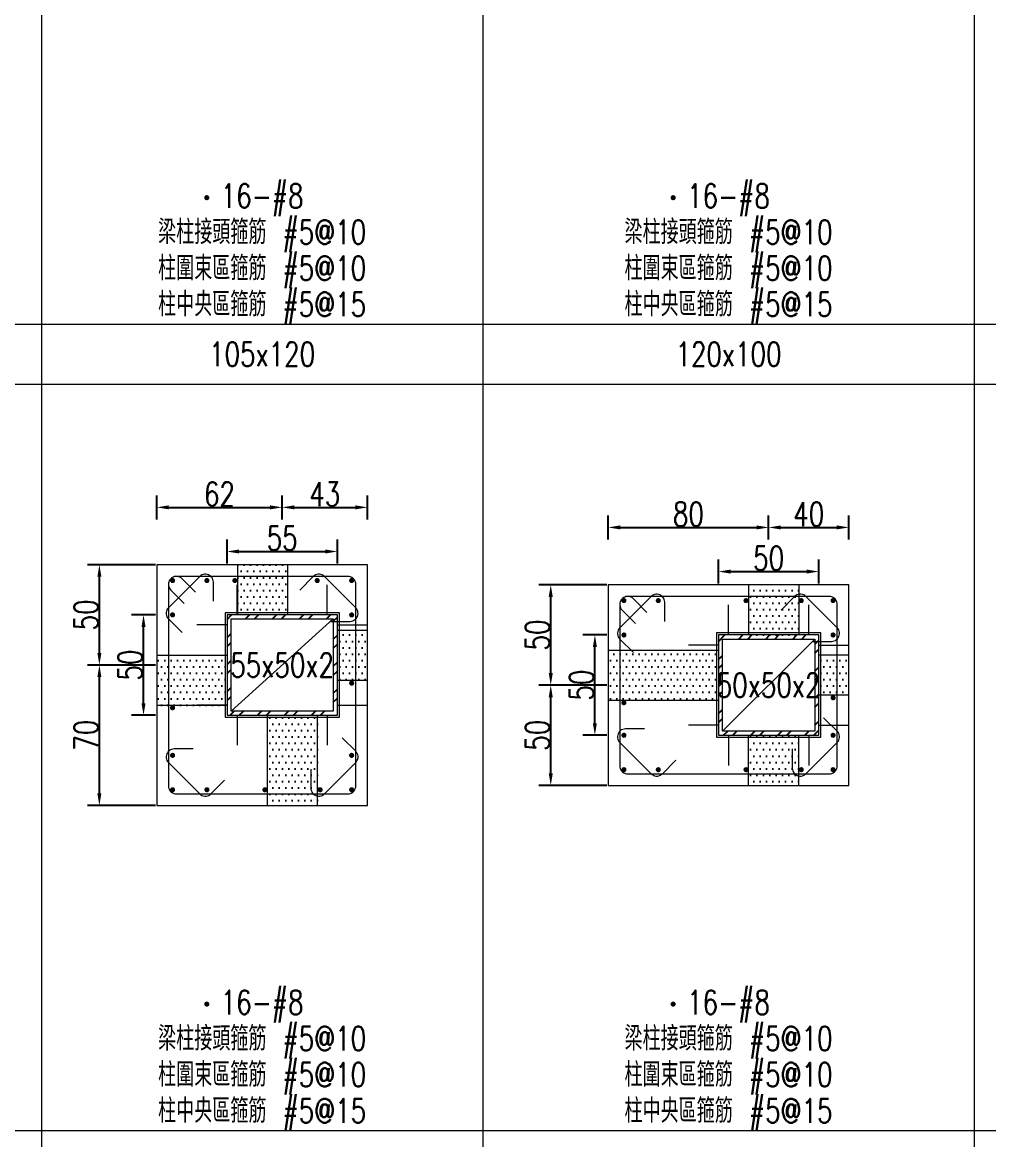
# Model space of a CAD drawing. Header units: millimetres. Extents: x 0 to 3905, y 0 to 8880.
# Drawn here: x 2440 to 2922, y 4447 to 5004 of the extents above; entities that cross this region are included whole.
import ezdxf
from ezdxf.enums import TextEntityAlignment as Align

# ---------------------------------------------------------------- set-up
doc = ezdxf.new("R2010")
doc.units = ezdxf.units.MM
doc.layers.get('DEFPOINTS').update_dxf_attribs({"color": 3})
for name, color, linetype in [('Hatch線', 6, 'Continuous'), ('TC-鋼粱', 132, 'Continuous'), ('主筋斷面', 2, 'Continuous'), ('文字-主筋根數', 7, 'Continuous'), ('文字-剪力筋 中央區', 7, 'Continuous'), ('文字-剪力筋-BC', 7, 'Continuous'), ('文字-剪力筋-圍束區', 7, 'Continuous'), ('文字-斷面尺寸', 7, 'Continuous'), ('文字-輔助字', 7, 'Continuous'), ('柱斷面線', 4, 'Continuous'), ('標註字', 4, 'Continuous'), ('箍筋線', 1, 'Continuous'), ('網格線', 7, 'Continuous'), ('鋼柱', 11, 'Continuous')]:
    doc.layers.add(name, color=color, linetype=linetype)
doc.styles.add('note', font='txt.shx', dxfattribs={"width": 0.75, "height": 12})
doc.styles.add('txt', font='txt.shx', dxfattribs={"height": 0.2, "bigfont": 'chineset.shx'})
doc.dimstyles.new('RCAD_DIM', dxfattribs={"dimtxt": 12, "dimasz": 6, "dimexe": 6, "dimexo": 0.625, "dimtad": 1, "dimdec": 0, "dimdsep": 46, "dimtxsty": 'note', "dimcen": 2.5, "dimclrd": 256, "dimclre": 256, "dimclrt": 256, "dimadec": 0, "dimazin": 0, "dimtfac": 1, "dimtmove": 0, "dimatfit": 3, "dimfxl": 0, "dimtolj": 1, "dimarcsym": 0})

# ---------------------------------------------------------------- blocks, each defined once
blk = doc.blocks.new('*D1404')
at = {"layer": 'DEFPOINTS', "color": 0}
for p in [(2597.5, 4740.62), (2542.5, 4734), (2597.5, 4734)]:
    blk.add_point(p, dxfattribs=at)
at = {"layer": '標註字', "lineweight": -2}
for p, q in [((2542.5, 4734.62), (2542.5, 4746.62)), ((2597.5, 4734.62), (2597.5, 4746.62)), ((2548.5, 4740.62), (2591.5, 4740.62))]:
    blk.add_line(p, q, dxfattribs=at)
at = {"layer": '標註字'}
for points in [[(2548.5, 4741.62), (2548.5, 4739.62), (2542.5, 4740.62)], [(2591.5, 4739.62), (2591.5, 4741.62), (2597.5, 4740.62)]]:
    blk.add_solid(points, dxfattribs=at)
at = {"layer": '標註字', "insert": (2570, 4747.25), "char_height": 12, "attachment_point": 5, "style": 'note'}
blk.add_mtext('\\A1;55', dxfattribs=at)
blk = doc.blocks.new('*D1405')
at = {"layer": 'DEFPOINTS', "color": 0}
for p in [(2500.88, 4709), (2507.5, 4709), (2507.5, 4659)]:
    blk.add_point(p, dxfattribs=at)
at = {"layer": '標註字', "lineweight": -2}
for p, q in [((2506.88, 4709), (2494.88, 4709)), ((2500.88, 4665), (2500.88, 4703)), ((2506.88, 4659), (2494.88, 4659))]:
    blk.add_line(p, q, dxfattribs=at)
at = {"layer": '標註字'}
for points in [[(2501.88, 4703), (2499.88, 4703), (2500.88, 4709)], [(2499.88, 4665), (2501.88, 4665), (2500.88, 4659)]]:
    blk.add_solid(points, dxfattribs=at)
at = {"layer": '標註字', "insert": (2494.25, 4684), "char_height": 12, "attachment_point": 5, "rotation": 90, "style": 'note'}
blk.add_mtext('\\A1;50', dxfattribs=at)
blk = doc.blocks.new('*D1406')
at = {"layer": 'DEFPOINTS', "color": 0}
for p in [(2570, 4762.62), (2507.5, 4756), (2570, 4756)]:
    blk.add_point(p, dxfattribs=at)
at = {"layer": '標註字', "lineweight": -2}
for p, q in [((2507.5, 4756.62), (2507.5, 4768.62)), ((2570, 4756.62), (2570, 4768.62)), ((2513.5, 4762.62), (2564, 4762.62))]:
    blk.add_line(p, q, dxfattribs=at)
at = {"layer": '標註字'}
for points in [[(2513.5, 4763.62), (2513.5, 4761.62), (2507.5, 4762.62)], [(2564, 4761.62), (2564, 4763.62), (2570, 4762.62)]]:
    blk.add_solid(points, dxfattribs=at)
at = {"layer": '標註字', "insert": (2538.75, 4769.25), "char_height": 12, "attachment_point": 5, "style": 'note'}
blk.add_mtext('\\A1;62', dxfattribs=at)
blk = doc.blocks.new('*D1407')
at = {"layer": 'DEFPOINTS', "color": 0}
for p in [(2612.5, 4762.62), (2570, 4756), (2612.5, 4756)]:
    blk.add_point(p, dxfattribs=at)
at = {"layer": '標註字', "lineweight": -2}
for p, q in [((2570, 4756.62), (2570, 4768.62)), ((2612.5, 4756.62), (2612.5, 4768.62)), ((2576, 4762.62), (2606.5, 4762.62))]:
    blk.add_line(p, q, dxfattribs=at)
at = {"layer": '標註字'}
for points in [[(2576, 4763.62), (2576, 4761.62), (2570, 4762.62)], [(2606.5, 4761.62), (2606.5, 4763.62), (2612.5, 4762.62)]]:
    blk.add_solid(points, dxfattribs=at)
at = {"layer": '標註字', "insert": (2591.25, 4769.25), "char_height": 12, "attachment_point": 5, "style": 'note'}
blk.add_mtext('\\A1;43', dxfattribs=at)
blk = doc.blocks.new('*D1408')
at = {"layer": 'DEFPOINTS', "color": 0}
for p in [(2478.88, 4684), (2507.5, 4684), (2507.5, 4614)]:
    blk.add_point(p, dxfattribs=at)
at = {"layer": '標註字', "lineweight": -2}
for p, q in [((2506.88, 4684), (2472.88, 4684)), ((2478.88, 4620), (2478.88, 4678)), ((2506.88, 4614), (2472.88, 4614))]:
    blk.add_line(p, q, dxfattribs=at)
at = {"layer": '標註字'}
for points in [[(2479.88, 4678), (2477.88, 4678), (2478.88, 4684)], [(2477.88, 4620), (2479.88, 4620), (2478.88, 4614)]]:
    blk.add_solid(points, dxfattribs=at)
at = {"layer": '標註字', "insert": (2472.25, 4649), "char_height": 12, "attachment_point": 5, "rotation": 90, "style": 'note'}
blk.add_mtext('\\A1;70', dxfattribs=at)
blk = doc.blocks.new('*D1409')
at = {"layer": 'DEFPOINTS', "color": 0}
for p in [(2478.88, 4734), (2507.5, 4734), (2507.5, 4684)]:
    blk.add_point(p, dxfattribs=at)
at = {"layer": '標註字', "lineweight": -2}
for p, q in [((2506.88, 4734), (2472.88, 4734)), ((2478.88, 4690), (2478.88, 4728)), ((2506.88, 4684), (2472.88, 4684))]:
    blk.add_line(p, q, dxfattribs=at)
at = {"layer": '標註字'}
for points in [[(2479.88, 4728), (2477.88, 4728), (2478.88, 4734)], [(2477.88, 4690), (2479.88, 4690), (2478.88, 4684)]]:
    blk.add_solid(points, dxfattribs=at)
at = {"layer": '標註字', "insert": (2472.25, 4709), "char_height": 12, "attachment_point": 5, "rotation": 90, "style": 'note'}
blk.add_mtext('\\A1;50', dxfattribs=at)
blk = doc.blocks.new('Circle_Filled')
at = {"const_width": 0.5}
blk.add_lwpolyline([(-0.25, 0, 1), (0.25, 0, 1)], format="xyb", close=True, dxfattribs=at)
blk = doc.blocks.new('*D1536')
at = {"layer": 'DEFPOINTS', "color": 0}
for p in [(2837.5, 4730.62), (2787.5, 4724), (2837.5, 4724)]:
    blk.add_point(p, dxfattribs=at)
at = {"layer": '標註字', "lineweight": -2}
for p, q in [((2787.5, 4724.62), (2787.5, 4736.62)), ((2837.5, 4724.62), (2837.5, 4736.62)), ((2793.5, 4730.62), (2831.5, 4730.62))]:
    blk.add_line(p, q, dxfattribs=at)
at = {"layer": '標註字'}
for points in [[(2793.5, 4731.62), (2793.5, 4729.62), (2787.5, 4730.62)], [(2831.5, 4729.62), (2831.5, 4731.62), (2837.5, 4730.62)]]:
    blk.add_solid(points, dxfattribs=at)
at = {"layer": '標註字', "insert": (2812.5, 4737.25), "char_height": 12, "attachment_point": 5, "style": 'note'}
blk.add_mtext('\\A1;50', dxfattribs=at)
blk = doc.blocks.new('*D1537')
at = {"layer": 'DEFPOINTS', "color": 0}
for p in [(2725.88, 4699), (2732.5, 4699), (2732.5, 4649)]:
    blk.add_point(p, dxfattribs=at)
at = {"layer": '標註字', "lineweight": -2}
for p, q in [((2731.88, 4699), (2719.88, 4699)), ((2725.88, 4655), (2725.88, 4693)), ((2731.88, 4649), (2719.88, 4649))]:
    blk.add_line(p, q, dxfattribs=at)
at = {"layer": '標註字'}
for points in [[(2726.88, 4693), (2724.88, 4693), (2725.88, 4699)], [(2724.88, 4655), (2726.88, 4655), (2725.88, 4649)]]:
    blk.add_solid(points, dxfattribs=at)
at = {"layer": '標註字', "insert": (2719.25, 4674), "char_height": 12, "attachment_point": 5, "rotation": 90, "style": 'note'}
blk.add_mtext('\\A1;50', dxfattribs=at)
blk = doc.blocks.new('*D1538')
at = {"layer": 'DEFPOINTS', "color": 0}
for p in [(2812.5, 4752.62), (2732.5, 4746), (2812.5, 4746)]:
    blk.add_point(p, dxfattribs=at)
at = {"layer": '標註字', "lineweight": -2}
for p, q in [((2732.5, 4746.62), (2732.5, 4758.62)), ((2812.5, 4746.62), (2812.5, 4758.62)), ((2738.5, 4752.62), (2806.5, 4752.62))]:
    blk.add_line(p, q, dxfattribs=at)
at = {"layer": '標註字'}
for points in [[(2738.5, 4753.62), (2738.5, 4751.62), (2732.5, 4752.62)], [(2806.5, 4751.62), (2806.5, 4753.62), (2812.5, 4752.62)]]:
    blk.add_solid(points, dxfattribs=at)
at = {"layer": '標註字', "insert": (2772.5, 4759.25), "char_height": 12, "attachment_point": 5, "style": 'note'}
blk.add_mtext('\\A1;80', dxfattribs=at)
blk = doc.blocks.new('*D1539')
at = {"layer": 'DEFPOINTS', "color": 0}
for p in [(2852.5, 4752.62), (2812.5, 4746), (2852.5, 4746)]:
    blk.add_point(p, dxfattribs=at)
at = {"layer": '標註字', "lineweight": -2}
for p, q in [((2812.5, 4746.62), (2812.5, 4758.62)), ((2852.5, 4746.62), (2852.5, 4758.62)), ((2818.5, 4752.62), (2846.5, 4752.62))]:
    blk.add_line(p, q, dxfattribs=at)
at = {"layer": '標註字'}
for points in [[(2818.5, 4753.62), (2818.5, 4751.62), (2812.5, 4752.62)], [(2846.5, 4751.62), (2846.5, 4753.62), (2852.5, 4752.62)]]:
    blk.add_solid(points, dxfattribs=at)
at = {"layer": '標註字', "insert": (2832.5, 4759.25), "char_height": 12, "attachment_point": 5, "style": 'note'}
blk.add_mtext('\\A1;40', dxfattribs=at)
blk = doc.blocks.new('*D1540')
at = {"layer": 'DEFPOINTS', "color": 0}
for p in [(2703.88, 4674), (2732.5, 4674), (2732.5, 4624)]:
    blk.add_point(p, dxfattribs=at)
at = {"layer": '標註字', "lineweight": -2}
for p, q in [((2731.88, 4674), (2697.88, 4674)), ((2703.88, 4630), (2703.88, 4668)), ((2731.88, 4624), (2697.88, 4624))]:
    blk.add_line(p, q, dxfattribs=at)
at = {"layer": '標註字'}
for points in [[(2704.88, 4668), (2702.88, 4668), (2703.88, 4674)], [(2702.88, 4630), (2704.88, 4630), (2703.88, 4624)]]:
    blk.add_solid(points, dxfattribs=at)
at = {"layer": '標註字', "insert": (2697.25, 4649), "char_height": 12, "attachment_point": 5, "rotation": 90, "style": 'note'}
blk.add_mtext('\\A1;50', dxfattribs=at)
blk = doc.blocks.new('*D1541')
at = {"layer": 'DEFPOINTS', "color": 0}
for p in [(2703.88, 4724), (2732.5, 4724), (2732.5, 4674)]:
    blk.add_point(p, dxfattribs=at)
at = {"layer": '標註字', "lineweight": -2}
for p, q in [((2731.88, 4724), (2697.88, 4724)), ((2703.88, 4680), (2703.88, 4718)), ((2731.88, 4674), (2697.88, 4674))]:
    blk.add_line(p, q, dxfattribs=at)
at = {"layer": '標註字'}
for points in [[(2704.88, 4718), (2702.88, 4718), (2703.88, 4724)], [(2702.88, 4680), (2704.88, 4680), (2703.88, 4674)]]:
    blk.add_solid(points, dxfattribs=at)
at = {"layer": '標註字', "insert": (2697.25, 4699), "char_height": 12, "attachment_point": 5, "rotation": 90, "style": 'note'}
blk.add_mtext('\\A1;50', dxfattribs=at)

msp = doc.modelspace()

# ---------------------------------------------------------------- hatches: boundary and pattern name
at = {"layer": 'Hatch線'}
h = msp.add_hatch(dxfattribs=at)
h.set_pattern_fill('ANSI32', color=256, style=0)
h.paths.add_polyline_path([(2542.5, 4659), (2597.5, 4659), (2597.5, 4709), (2542.5, 4709)], flags=17)
h.paths.add_polyline_path([(2544.5, 4661), (2544.5, 4707), (2595.5, 4707), (2595.5, 4661)])
h = msp.add_hatch(dxfattribs=at)
h.set_pattern_fill('ANSI32', color=256, style=0)
h.paths.add_polyline_path([(2787.5, 4649), (2837.5, 4649), (2837.5, 4699), (2787.5, 4699)], flags=17)
h.paths.add_polyline_path([(2789.5, 4651), (2789.5, 4697), (2835.5, 4697), (2835.5, 4651)])
at = {"layer": 'TC-鋼粱'}
h = msp.add_hatch(dxfattribs=at)
h.set_pattern_fill('DOTS', color=256, scale=2, style=0)
h.paths.add_polyline_path([(2572.67, 4734), (2547.67, 4734), (2547.67, 4709), (2572.67, 4709)], flags=17)
h = msp.add_hatch(dxfattribs=at)
h.set_pattern_fill('DOTS', color=256, scale=2, style=0)
h.paths.add_polyline_path([(2827.5, 4724), (2802.5, 4724), (2802.5, 4699), (2827.5, 4699)], flags=17)
h = msp.add_hatch(dxfattribs=at)
h.set_pattern_fill('DOTS', color=256, scale=2, style=0)
h.paths.add_polyline_path([(2612.5, 4676.28), (2612.5, 4701.28), (2597.5, 4701.28), (2597.5, 4676.28)], flags=17)
h = msp.add_hatch(dxfattribs=at)
h.set_pattern_fill('DOTS', color=256, scale=2, style=0)
h.paths.add_polyline_path([(2732.5, 4691.5), (2732.5, 4666.5), (2787.5, 4666.5), (2787.5, 4691.5)], flags=17)
h = msp.add_hatch(dxfattribs=at)
h.set_pattern_fill('DOTS', color=256, scale=2, style=0)
h.paths.add_polyline_path([(2507.5, 4689), (2507.5, 4664), (2542.5, 4664), (2542.5, 4689)], flags=17)
h = msp.add_hatch(dxfattribs=at)
h.set_pattern_fill('DOTS', color=256, scale=2, style=0)
h.paths.add_polyline_path([(2852.5, 4669), (2852.5, 4689), (2837.5, 4689), (2837.5, 4669)], flags=17)
h = msp.add_hatch(dxfattribs=at)
h.set_pattern_fill('DOTS', color=256, scale=2, style=0)
h.paths.add_polyline_path([(2562.67, 4614), (2587.67, 4614), (2587.67, 4659), (2562.67, 4659)], flags=17)
h = msp.add_hatch(dxfattribs=at)
h.set_pattern_fill('DOTS', color=256, scale=2, style=0)
h.paths.add_polyline_path([(2802.5, 4624), (2827.5, 4624), (2827.5, 4649), (2802.5, 4649)], flags=17)

# ---------------------------------------------------------------- linework, layer by layer
at = {"layer": 'DEFPOINTS', "lineweight": 5}
for points in [[(2547.5, 4709), (2547.5, 4724)], [(2592.5, 4709), (2592.5, 4724)], [(2792.5, 4699), (2792.5, 4714)], [(2832.5, 4699), (2832.5, 4714)], [(2542.5, 4658), (2598.5, 4658), (2598.5, 4710), (2541.5, 4710), (2541.5, 4658), (2542.5, 4658)], [(2544.5, 4661), (2595.5, 4707)], [(2542.5, 4704), (2527.5, 4704)], [(2597.5, 4704), (2612.5, 4704)], [(2787.5, 4648), (2838.5, 4648), (2838.5, 4700), (2786.5, 4700), (2786.5, 4648), (2787.5, 4648)], [(2789.5, 4651), (2835.5, 4697)], [(2787.5, 4694), (2772.5, 4694)], [(2837.5, 4694), (2852.5, 4694)], [(2542.5, 4664), (2527.5, 4664)], [(2597.5, 4664), (2612.5, 4664)], [(2547.5, 4659), (2547.5, 4644)], [(2592.5, 4659), (2592.5, 4644)], [(2787.5, 4654), (2772.5, 4654)], [(2837.5, 4654), (2852.5, 4654)], [(2792.5, 4649), (2792.5, 4634)], [(2832.5, 4649), (2832.5, 4634)]]:
    msp.add_lwpolyline(points, dxfattribs=at)
at = {"layer": 'TC-鋼粱', "lineweight": 5}
for points in [[(2547.67, 4734), (2547.67, 4709)], [(2572.67, 4734), (2572.67, 4709)], [(2802.5, 4724), (2802.5, 4699)], [(2827.5, 4724), (2827.5, 4699)], [(2612.5, 4701.28), (2597.5, 4701.28)], [(2732.5, 4691.5), (2787.5, 4691.5)], [(2507.5, 4689), (2542.5, 4689)], [(2852.5, 4689), (2837.5, 4689)], [(2612.5, 4676.28), (2597.5, 4676.28)], [(2852.5, 4669), (2837.5, 4669)], [(2507.5, 4664), (2542.5, 4664)], [(2732.5, 4666.5), (2787.5, 4666.5)], [(2562.67, 4614), (2562.67, 4659)], [(2587.67, 4614), (2587.67, 4659)], [(2802.5, 4624), (2802.5, 4649)], [(2827.5, 4624), (2827.5, 4649)]]:
    msp.add_lwpolyline(points, dxfattribs=at)
at = {"layer": '柱斷面線', "lineweight": 5}
for points in [[(2507.5, 4614), (2612.5, 4614), (2612.5, 4734), (2507.5, 4734), (2507.5, 4614)], [(2732.5, 4624), (2852.5, 4624), (2852.5, 4724), (2732.5, 4724), (2732.5, 4624)]]:
    msp.add_lwpolyline(points, dxfattribs=at)
at = {"layer": '箍筋線', "lineweight": 5}
for points in [[(2535.69, 4715.81), (2535.69, 4725.35), (2535.63, 4726.02), (2535.46, 4726.66), (2535.19, 4727.27), (2534.82, 4727.83), (2534.36, 4728.32), (2533.83, 4728.72), (2533.23, 4729.02), (2532.6, 4729.23), (2531.93, 4729.32), (2531.27, 4729.3), (2530.61, 4729.17), (2529.99, 4728.93), (2529.41, 4728.59), (2528.9, 4728.16), (2513.34, 4712.6), (2512.89, 4712.07), (2512.55, 4711.47), (2512.31, 4710.82), (2512.19, 4710.13), (2512.19, 4709.44), (2512.31, 4708.76), (2512.55, 4708.11), (2512.89, 4707.51), (2513.34, 4706.98), (2520.08, 4700.23)], [(2594.31, 4705.81), (2603.85, 4705.81), (2604.52, 4705.87), (2605.16, 4706.04), (2605.77, 4706.31), (2606.33, 4706.68), (2606.82, 4707.14), (2607.22, 4707.67), (2607.52, 4708.27), (2607.73, 4708.9), (2607.82, 4709.57), (2607.8, 4710.23), (2607.67, 4710.89), (2607.43, 4711.51), (2607.09, 4712.09), (2606.66, 4712.6), (2591.1, 4728.16), (2590.57, 4728.61), (2589.97, 4728.95), (2589.32, 4729.19), (2588.63, 4729.31), (2587.94, 4729.31), (2587.26, 4729.19), (2586.61, 4728.95), (2586.01, 4728.61), (2585.48, 4728.16), (2578.73, 4721.42)], [(2526.83, 4720.29), (2520.08, 4727.04), (2519.57, 4727.47), (2518.99, 4727.81), (2518.37, 4728.05), (2517.72, 4728.18), (2517.05, 4728.2), (2516.39, 4728.11), (2515.75, 4727.9), (2515.16, 4727.6), (2514.62, 4727.19), (2514.16, 4726.71), (2513.79, 4726.15), (2513.52, 4725.54), (2513.35, 4724.9), (2513.29, 4724.23), (2513.29, 4623.77), (2513.36, 4623.08), (2513.53, 4622.41), (2513.83, 4621.78), (2514.22, 4621.21), (2514.71, 4620.72), (2515.28, 4620.33), (2515.91, 4620.03), (2516.58, 4619.86), (2517.27, 4619.79), (2602.73, 4619.79), (2603.42, 4619.86), (2604.09, 4620.03), (2604.72, 4620.33), (2605.29, 4620.72), (2605.78, 4621.21), (2606.17, 4621.78), (2606.47, 4622.41), (2606.64, 4623.08), (2606.71, 4623.77), (2606.71, 4724.23), (2606.64, 4724.92), (2606.47, 4725.59), (2606.17, 4726.22), (2605.78, 4726.79), (2605.29, 4727.28), (2604.72, 4727.67), (2604.09, 4727.97), (2603.42, 4728.14), (2602.73, 4728.21), (2517.27, 4728.21), (2516.6, 4728.15), (2515.96, 4727.98), (2515.35, 4727.71), (2514.79, 4727.34), (2514.31, 4726.88), (2513.9, 4726.34), (2513.6, 4725.75), (2513.39, 4725.11), (2513.3, 4724.45), (2513.32, 4723.78), (2513.45, 4723.13), (2513.69, 4722.51), (2514.03, 4721.93), (2514.46, 4721.42), (2521.21, 4714.67)], [(2760.69, 4705.81), (2760.69, 4715.35), (2760.63, 4716.02), (2760.46, 4716.66), (2760.19, 4717.27), (2759.82, 4717.83), (2759.36, 4718.32), (2758.83, 4718.72), (2758.23, 4719.02), (2757.6, 4719.23), (2756.93, 4719.32), (2756.27, 4719.3), (2755.61, 4719.17), (2754.99, 4718.93), (2754.41, 4718.59), (2753.9, 4718.16), (2738.34, 4702.6), (2737.89, 4702.07), (2737.55, 4701.47), (2737.31, 4700.82), (2737.19, 4700.13), (2737.19, 4699.44), (2737.31, 4698.76), (2737.55, 4698.11), (2737.89, 4697.51), (2738.34, 4696.98), (2745.08, 4690.23)], [(2751.83, 4710.29), (2745.08, 4717.04), (2744.57, 4717.47), (2743.99, 4717.81), (2743.37, 4718.05), (2742.72, 4718.18), (2742.05, 4718.2), (2741.39, 4718.11), (2740.75, 4717.9), (2740.16, 4717.6), (2739.62, 4717.19), (2739.16, 4716.71), (2738.79, 4716.15), (2738.52, 4715.54), (2738.35, 4714.9), (2738.29, 4714.23), (2738.29, 4633.77), (2738.36, 4633.08), (2738.53, 4632.41), (2738.83, 4631.78), (2739.22, 4631.21), (2739.71, 4630.72), (2740.28, 4630.33), (2740.91, 4630.03), (2741.58, 4629.86), (2742.27, 4629.79), (2842.73, 4629.79), (2843.42, 4629.86), (2844.09, 4630.03), (2844.72, 4630.33), (2845.29, 4630.72), (2845.78, 4631.21), (2846.17, 4631.78), (2846.47, 4632.41), (2846.64, 4633.08), (2846.71, 4633.77), (2846.71, 4714.23), (2846.64, 4714.92), (2846.47, 4715.59), (2846.17, 4716.22), (2845.78, 4716.79), (2845.29, 4717.28), (2844.72, 4717.67), (2844.09, 4717.97), (2843.42, 4718.14), (2842.73, 4718.21), (2742.27, 4718.21), (2741.6, 4718.15), (2740.96, 4717.98), (2740.35, 4717.71), (2739.79, 4717.34), (2739.31, 4716.88), (2738.9, 4716.34), (2738.6, 4715.75), (2738.39, 4715.11), (2738.3, 4714.45), (2738.32, 4713.78), (2738.45, 4713.13), (2738.69, 4712.51), (2739.03, 4711.93), (2739.46, 4711.42), (2746.21, 4704.67)], [(2834.31, 4695.81), (2843.85, 4695.81), (2844.52, 4695.87), (2845.16, 4696.04), (2845.77, 4696.31), (2846.33, 4696.68), (2846.82, 4697.14), (2847.22, 4697.67), (2847.52, 4698.27), (2847.73, 4698.9), (2847.82, 4699.57), (2847.8, 4700.23), (2847.67, 4700.89), (2847.43, 4701.51), (2847.09, 4702.09), (2846.66, 4702.6), (2831.1, 4718.16), (2830.57, 4718.61), (2829.97, 4718.95), (2829.32, 4719.19), (2828.63, 4719.31), (2827.94, 4719.31), (2827.26, 4719.19), (2826.61, 4718.95), (2826.01, 4718.61), (2825.48, 4718.16), (2818.73, 4711.42)], [(2824.31, 4642.19), (2824.31, 4632.65), (2824.37, 4631.98), (2824.54, 4631.34), (2824.81, 4630.73), (2825.18, 4630.17), (2825.64, 4629.68), (2826.17, 4629.28), (2826.77, 4628.98), (2827.4, 4628.77), (2828.07, 4628.68), (2828.73, 4628.7), (2829.39, 4628.83), (2830.01, 4629.07), (2830.59, 4629.41), (2831.1, 4629.84), (2846.66, 4645.4), (2847.11, 4645.93), (2847.45, 4646.53), (2847.69, 4647.18), (2847.81, 4647.87), (2847.81, 4648.56), (2847.69, 4649.24), (2847.45, 4649.89), (2847.11, 4650.49), (2846.66, 4651.02), (2839.92, 4657.77)], [(2750.69, 4652.19), (2741.15, 4652.19), (2740.48, 4652.13), (2739.84, 4651.96), (2739.23, 4651.69), (2738.67, 4651.32), (2738.18, 4650.86), (2737.78, 4650.33), (2737.48, 4649.73), (2737.27, 4649.1), (2737.18, 4648.43), (2737.2, 4647.77), (2737.33, 4647.11), (2737.57, 4646.49), (2737.91, 4645.91), (2738.34, 4645.4), (2753.9, 4629.84), (2754.43, 4629.39), (2755.03, 4629.05), (2755.68, 4628.81), (2756.37, 4628.69), (2757.06, 4628.69), (2757.74, 4628.81), (2758.39, 4629.05), (2758.99, 4629.39), (2759.52, 4629.84), (2766.27, 4636.58)], [(2584.31, 4632.19), (2584.31, 4622.65), (2584.37, 4621.98), (2584.54, 4621.34), (2584.81, 4620.73), (2585.18, 4620.17), (2585.64, 4619.68), (2586.17, 4619.28), (2586.77, 4618.98), (2587.4, 4618.77), (2588.07, 4618.68), (2588.73, 4618.7), (2589.39, 4618.83), (2590.01, 4619.07), (2590.59, 4619.41), (2591.1, 4619.84), (2606.66, 4635.4), (2607.11, 4635.93), (2607.45, 4636.53), (2607.69, 4637.18), (2607.81, 4637.87), (2607.81, 4638.56), (2607.69, 4639.24), (2607.45, 4639.89), (2607.11, 4640.49), (2606.66, 4641.02), (2599.92, 4647.77)], [(2525.69, 4642.19), (2516.15, 4642.19), (2515.48, 4642.13), (2514.84, 4641.96), (2514.23, 4641.69), (2513.67, 4641.32), (2513.18, 4640.86), (2512.78, 4640.33), (2512.48, 4639.73), (2512.27, 4639.1), (2512.18, 4638.43), (2512.2, 4637.77), (2512.33, 4637.11), (2512.57, 4636.49), (2512.91, 4635.91), (2513.34, 4635.4), (2528.9, 4619.84), (2529.43, 4619.39), (2530.03, 4619.05), (2530.68, 4618.81), (2531.37, 4618.69), (2532.06, 4618.69), (2532.74, 4618.81), (2533.39, 4619.05), (2533.99, 4619.39), (2534.52, 4619.84), (2541.27, 4626.58)]]:
    msp.add_lwpolyline(points, dxfattribs=at)
at = {"layer": '網格線', "lineweight": 5}
for points in [[(2450, 5226), (2450, 4854)], [(2670, 5226), (2670, 4854)], [(2915, 5226), (2915, 4854)], [(2220, 4854), (2450, 4854)], [(2450, 4854), (2670, 4854)], [(2450, 4854), (2450, 4824)], [(2670, 4854), (2915, 4854)], [(2670, 4854), (2670, 4824)], [(2915, 4854), (3125, 4854)], [(2915, 4854), (2915, 4824)], [(2220, 4824), (2450, 4824)], [(2450, 4824), (2670, 4824)], [(2450, 4824), (2450, 4452)], [(2670, 4824), (2915, 4824)], [(2670, 4824), (2670, 4452)], [(2915, 4824), (3125, 4824)], [(2915, 4824), (2915, 4452)], [(2220, 4452), (2450, 4452)], [(2450, 4452), (2670, 4452)], [(2450, 4452), (2450, 4422)], [(2670, 4452), (2915, 4452)], [(2670, 4452), (2670, 4422)], [(2915, 4452), (3125, 4452)], [(2915, 4452), (2915, 4422)]]:
    msp.add_lwpolyline(points, dxfattribs=at)
at = {"layer": '鋼柱', "lineweight": 5}
for points in [[(2542.5, 4659), (2597.5, 4659), (2597.5, 4709), (2542.5, 4709), (2542.5, 4659)], [(2544.5, 4661), (2544.5, 4707), (2595.5, 4707), (2595.5, 4661), (2544.5, 4661)], [(2787.5, 4649), (2837.5, 4649), (2837.5, 4699), (2787.5, 4699), (2787.5, 4649)], [(2789.5, 4651), (2789.5, 4697), (2835.5, 4697), (2835.5, 4651), (2789.5, 4651)]]:
    msp.add_lwpolyline(points, dxfattribs=at)

# ---------------------------------------------------------------- block references
at = {"layer": '主筋斷面', "lineweight": 5, "xscale": 2.539999961853027, "yscale": 2.539999961853027}
for p in [(2532.42, 4917), (2764.92, 4917), (2515.36, 4726.14), (2532.5, 4726.14), (2546.4, 4726.14), (2587.5, 4726.14), (2604.64, 4726.14), (2740.36, 4716.14), (2757.5, 4716.14), (2801.23, 4716.14), (2828.77, 4716.14), (2844.64, 4716.14), (2515.36, 4709), (2604.64, 4709), (2740.36, 4699), (2844.64, 4699), (2604.64, 4675.01), (2844.64, 4667.73), (2515.36, 4662.73), (2740.36, 4665.23), (2740.36, 4649), (2844.64, 4649), (2515.36, 4639), (2604.64, 4639), (2740.36, 4631.86), (2757.5, 4631.86), (2801.23, 4631.86), (2828.77, 4631.86), (2844.64, 4631.86), (2515.36, 4621.86), (2532.5, 4621.86), (2561.4, 4621.86), (2588.94, 4621.86), (2604.64, 4621.86), (2532.42, 4515), (2764.92, 4515)]:
    msp.add_blockref('Circle_Filled', p, dxfattribs=at)

# ---------------------------------------------------------------- texts
at = {"layer": '文字-主筋根數', "style": 'txt', "width": 0.75}
for p in [(2560, 4917), (2792.5, 4917), (2560, 4515), (2792.5, 4515)]:
    msp.add_text('16-#8', height=12, dxfattribs=at).set_placement(p, align=Align.MIDDLE)
at = {"layer": '文字-剪力筋 中央區', "style": 'txt', "width": 0.75}
for p in [(2560, 4863), (2792.5, 4863), (2560, 4461), (2792.5, 4461)]:
    msp.add_text('柱中央區箍筋 #5@15', height=12, dxfattribs=at).set_placement(p, align=Align.MIDDLE)
at = {"layer": '文字-剪力筋-BC', "style": 'txt', "width": 0.75}
for p in [(2560, 4899), (2792.5, 4899), (2560, 4497), (2792.5, 4497)]:
    msp.add_text('梁柱接頭箍筋 #5@10', height=12, dxfattribs=at).set_placement(p, align=Align.MIDDLE)
at = {"layer": '文字-剪力筋-圍束區', "style": 'txt', "width": 0.75}
for p in [(2560, 4881), (2792.5, 4881), (2560, 4479), (2792.5, 4479)]:
    msp.add_text('柱圍束區箍筋 #5@10', height=12, dxfattribs=at).set_placement(p, align=Align.MIDDLE)
at = {"layer": '文字-斷面尺寸', "style": 'txt', "width": 0.75}
for s, p in [('105x120', (2560, 4839)), ('120x100', (2792.5, 4839))]:
    msp.add_text(s, height=12, dxfattribs=at).set_placement(p, align=Align.MIDDLE)
at = {"layer": '文字-輔助字', "style": 'txt', "width": 0.75}
for s, p in [('55x50x2', (2570, 4684)), ('50x50x2', (2812.5, 4674))]:
    msp.add_text(s, height=12, dxfattribs=at).set_placement(p, align=Align.MIDDLE)

# ---------------------------------------------------------------- dimensions: what is measured, and where the dimension line sits
at = {"layer": '標註字'}
for base, p1, p2, picture, middle in [((2569.9998, 4762.625), (2507.5, 4756), (2569.9998, 4756), '*D1406', (2538.7499, 4769.25)), ((2612.5, 4762.625), (2569.9998, 4756), (2612.5, 4756), '*D1407', (2591.2499, 4769.25)), ((2812.5, 4752.62), (2732.5, 4746), (2812.5, 4746), '*D1538', (2772.5, 4759.25)), ((2852.5, 4752.62), (2812.5, 4746), (2852.5, 4746), '*D1539', (2832.5, 4759.25)), ((2597.5, 4740.62), (2542.5, 4734), (2597.5, 4734), '*D1404', (2570, 4747.25)), ((2837.5, 4730.62), (2787.5, 4724), (2837.5, 4724), '*D1536', (2812.5, 4737.25))]:
    dim = msp.add_linear_dim(base=base, p1=p1, p2=p2, dimstyle='RCAD_DIM', dxfattribs=at)
    dim.commit()
    dim.dimension.update_dxf_attribs({"geometry": picture, "text_midpoint": middle})
for base, p1, p2, picture, middle in [((2478.88, 4734), (2507.5, 4684), (2507.5, 4734), '*D1409', (2472.25, 4709)), ((2703.88, 4724), (2732.5, 4674), (2732.5, 4724), '*D1541', (2697.25, 4699)), ((2500.88, 4709), (2507.5, 4659), (2507.5, 4709), '*D1405', (2494.25, 4684)), ((2725.88, 4699), (2732.5, 4649), (2732.5, 4699), '*D1537', (2719.25, 4674)), ((2478.88, 4684), (2507.5, 4614), (2507.5, 4684), '*D1408', (2472.25, 4649)), ((2703.88, 4674), (2732.5, 4624), (2732.5, 4674), '*D1540', (2697.25, 4649))]:
    dim = msp.add_linear_dim(base=base, p1=p1, p2=p2, angle=90, dimstyle='RCAD_DIM', dxfattribs=at)
    dim.commit()
    dim.dimension.update_dxf_attribs({"geometry": picture, "text_midpoint": middle})

doc.saveas('drawing.dxf')
